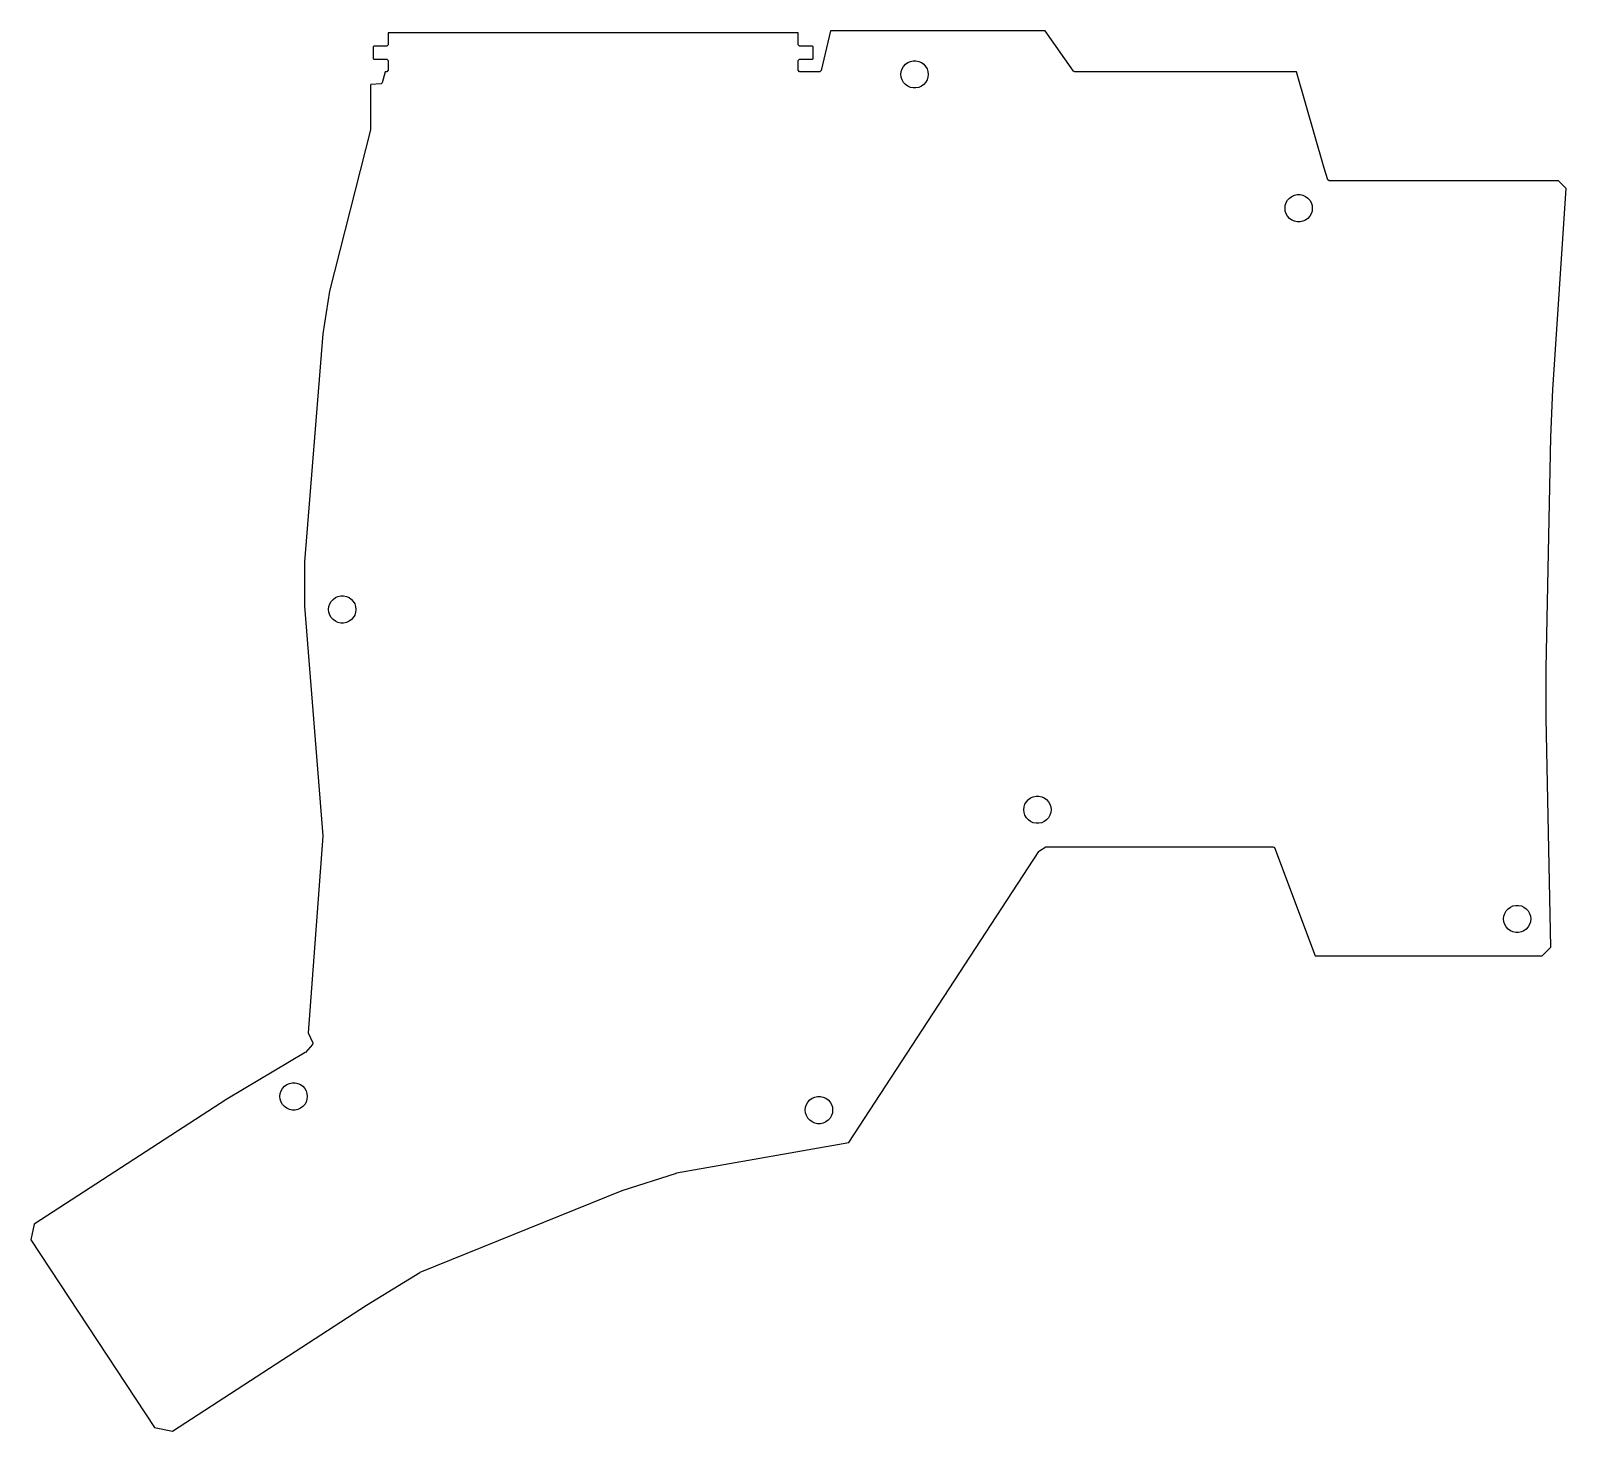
# Model space of a CAD drawing. Header units: metres. Extents: x -82 to 30, y -62 to 41.
import ezdxf

# ---------------------------------------------------------------- set-up
doc = ezdxf.new("R2010")
doc.units = ezdxf.units.M

msp = doc.modelspace()

# ---------------------------------------------------------------- linework, layer by layer
for p, q in [((-23.4879, 40.5257), (-24.1754, 37.6028)), ((-7.75237, 40.5257), (-23.4879, 40.5257)), ((-5.67996, 37.5683), (-7.75237, 40.5257)), ((-56.9336, 39.3864), (-56.975, 39.345)), ((-55.975, 39.3864), (-56.9336, 39.3864)), ((-55.875, 39.4864), (-55.975, 39.3864)), ((-25.859, 40.3822), (-55.875, 40.3822)), ((-55.875, 40.3822), (-55.875, 39.4864)), ((-25.859, 39.4864), (-25.859, 40.3822)), ((-25.759, 39.3864), (-25.859, 39.4864)), ((-24.8004, 39.3864), (-25.759, 39.3864)), ((-24.759, 39.345), (-24.8004, 39.3864)), ((-56.975, 39.345), (-56.975, 38.4778)), ((-56.975, 38.4778), (-56.9336, 38.4364)), ((-56.9336, 38.4364), (-55.975, 38.4364)), ((-55.975, 38.4364), (-55.875, 38.3363)), ((-55.875, 38.3363), (-55.875, 37.6257)), ((-25.859, 38.3363), (-25.759, 38.4364)), ((-25.859, 37.6257), (-25.859, 38.3363)), ((-25.759, 38.4364), (-24.8004, 38.4364)), ((-24.8004, 38.4364), (-24.759, 38.4778)), ((-24.759, 38.4778), (-24.759, 39.345)), ((-17.8268, 38.1928), (-17.6359, 38.2779)), ((-17.6359, 38.2779), (-17.4314, 38.3213)), ((-17.4314, 38.3213), (-17.2223, 38.3213)), ((-17.2223, 38.3213), (-17.0178, 38.2779)), ((-17.0178, 38.2779), (-16.8268, 38.1928)), ((-56.0999, 37.5257), (-56.3045, 36.7162)), ((-55.975, 37.5257), (-56.0999, 37.5257)), ((-55.875, 37.6257), (-55.975, 37.5257)), ((-25.759, 37.5257), (-25.859, 37.6257)), ((-24.2727, 37.5257), (-25.759, 37.5257)), ((-24.1754, 37.6028), (-24.2727, 37.5257)), ((-18.3268, 37.3268), (-18.305, 37.5347)), ((-18.305, 37.1189), (-18.3268, 37.3268)), ((-18.305, 37.5347), (-18.2404, 37.7335)), ((-18.2404, 36.9201), (-18.305, 37.1189)), ((-18.2404, 37.7335), (-18.1359, 37.9146)), ((-18.1359, 37.9146), (-17.996, 38.07)), ((-17.996, 38.07), (-17.8268, 38.1928)), ((-16.8268, 38.1928), (-16.6577, 38.07)), ((-16.6577, 38.07), (-16.5178, 37.9146)), ((-16.5178, 37.9146), (-16.4133, 37.7335)), ((-16.4133, 37.7335), (-16.3487, 37.5347)), ((-16.3487, 37.1189), (-16.4133, 36.9201)), ((-16.3487, 37.5347), (-16.3268, 37.3268)), ((-16.3268, 37.3268), (-16.3487, 37.1189)), ((-5.59807, 37.5257), (-5.67996, 37.5683)), ((10.634, 37.5257), (-5.59807, 37.5257)), ((12.6778, 30.4587), (10.634, 37.5257)), ((-57.1362, 36.576), (-57.175, 36.5337)), ((-57.175, 36.5337), (-57.175, 33.2845)), ((-56.3927, 36.6411), (-57.1362, 36.576)), ((-56.3045, 36.7162), (-56.3927, 36.6411)), ((-18.1359, 36.739), (-18.2404, 36.9201)), ((-17.996, 36.5837), (-18.1359, 36.739)), ((-17.8268, 36.4608), (-17.996, 36.5837)), ((-17.6359, 36.3758), (-17.8268, 36.4608)), ((-17.4314, 36.3323), (-17.6359, 36.3758)), ((-17.2223, 36.3323), (-17.4314, 36.3323)), ((-17.0178, 36.3758), (-17.2223, 36.3323)), ((-16.8268, 36.4608), (-17.0178, 36.3758)), ((-16.6577, 36.5837), (-16.8268, 36.4608)), ((-16.5178, 36.739), (-16.6577, 36.5837)), ((-16.4133, 36.9201), (-16.5178, 36.739)), ((-57.178, 33.26), (-60.1633, 21.4491)), ((-57.175, 33.2845), (-57.178, 33.26)), ((12.929, 29.5977), (12.6778, 30.4587)), ((13.025, 29.5257), (12.929, 29.5977)), ((29.819, 29.5257), (13.025, 29.5257)), ((30.3973, 28.9647), (29.819, 29.5257)), ((9.88644, 27.9335), (9.99097, 28.1146)), ((9.99097, 28.1146), (10.1309, 28.27)), ((10.1309, 28.27), (10.3, 28.3928)), ((10.3, 28.3928), (10.491, 28.4779)), ((10.491, 28.4779), (10.6955, 28.5213)), ((10.6955, 28.5213), (10.9045, 28.5213)), ((10.9045, 28.5213), (11.109, 28.4779)), ((11.109, 28.4779), (11.3, 28.3928)), ((11.3, 28.3928), (11.4691, 28.27)), ((11.4691, 28.27), (11.609, 28.1146)), ((11.609, 28.1146), (11.7135, 27.9335)), ((29.4202, 14.2445), (30.3973, 28.9647)), ((9.79999, 27.5268), (9.82184, 27.7347)), ((9.82184, 27.3189), (9.79999, 27.5268)), ((9.82184, 27.7347), (9.88644, 27.9335)), ((9.88644, 27.1201), (9.82184, 27.3189)), ((9.99097, 26.939), (9.88644, 27.1201)), ((11.7135, 27.1201), (11.609, 26.939)), ((11.7135, 27.9335), (11.7781, 27.7347)), ((11.7781, 27.3189), (11.7135, 27.1201)), ((11.7781, 27.7347), (11.8, 27.5268)), ((11.8, 27.5268), (11.7781, 27.3189)), ((10.1309, 26.7837), (9.99097, 26.939)), ((10.3, 26.6608), (10.1309, 26.7837)), ((10.491, 26.5758), (10.3, 26.6608)), ((10.6955, 26.5323), (10.491, 26.5758)), ((10.9045, 26.5323), (10.6955, 26.5323)), ((11.109, 26.5758), (10.9045, 26.5323)), ((11.3, 26.6608), (11.109, 26.5758)), ((11.4691, 26.7837), (11.3, 26.6608)), ((11.609, 26.939), (11.4691, 26.7837)), ((-60.1633, 21.4491), (-60.6679, 18.335)), ((-60.6679, 18.335), (-61.991, 1.62868)), ((29.2713, 10.7457), (29.4202, 14.2445)), ((28.9195, -6.17068), (29.2713, 10.7457)), ((-61.991, 1.62868), (-61.991, -1.62869)), ((-60.0482, -1.27464), (-59.9083, -1.11928)), ((-59.9083, -1.11928), (-59.7392, -0.9964)), ((-59.7392, -0.9964), (-59.5482, -0.91136)), ((-59.5482, -0.91136), (-59.3437, -0.8679)), ((-59.3437, -0.8679), (-59.1346, -0.8679)), ((-59.1346, -0.8679), (-58.9301, -0.91136)), ((-58.9301, -0.91136), (-58.7392, -0.9964)), ((-58.7392, -0.9964), (-58.57, -1.11928)), ((-58.57, -1.11928), (-58.4301, -1.27464)), ((-61.991, -1.62869), (-60.6597, -18.438)), ((-60.2392, -1.86242), (-60.2173, -1.65451)), ((-60.2173, -2.07033), (-60.2392, -1.86242)), ((-60.2173, -1.65451), (-60.1527, -1.45568)), ((-60.1527, -2.26916), (-60.2173, -2.07033)), ((-60.1527, -1.45568), (-60.0482, -1.27464)), ((-58.4301, -1.27464), (-58.3256, -1.45568)), ((-58.3256, -1.45568), (-58.261, -1.65451)), ((-58.261, -2.07033), (-58.3256, -2.26916)), ((-58.261, -1.65451), (-58.2392, -1.86242)), ((-58.2392, -1.86242), (-58.261, -2.07033)), ((-60.0482, -2.45021), (-60.1527, -2.26916)), ((-59.9083, -2.60557), (-60.0482, -2.45021)), ((-59.7392, -2.72845), (-59.9083, -2.60557)), ((-59.5482, -2.81348), (-59.7392, -2.72845)), ((-59.3437, -2.85694), (-59.5482, -2.81348)), ((-59.1346, -2.85694), (-59.3437, -2.85694)), ((-58.9301, -2.81348), (-59.1346, -2.85694)), ((-58.7392, -2.72845), (-58.9301, -2.81348)), ((-58.57, -2.60557), (-58.7392, -2.72845)), ((-58.4301, -2.45021), (-58.57, -2.60557)), ((-58.3256, -2.26916), (-58.4301, -2.45021)), ((28.9195, -9.8293), (28.9195, -6.17068)), ((29.268, -26.588), (28.9195, -9.8293)), ((-8.99598, -15.7837), (-8.82685, -15.6608)), ((-8.82685, -15.6608), (-8.63587, -15.5758)), ((-8.63587, -15.5758), (-8.43138, -15.5323)), ((-8.43138, -15.5323), (-8.22232, -15.5323)), ((-8.22232, -15.5323), (-8.01783, -15.5758)), ((-8.01783, -15.5758), (-7.82685, -15.6608)), ((-7.82685, -15.6608), (-7.65772, -15.7837)), ((-9.32685, -16.5268), (-9.305, -16.3189)), ((-9.305, -16.7347), (-9.32685, -16.5268)), ((-9.305, -16.3189), (-9.24039, -16.1201)), ((-9.24039, -16.9335), (-9.305, -16.7347)), ((-9.24039, -16.1201), (-9.13587, -15.939)), ((-9.13587, -15.939), (-8.99598, -15.7837)), ((-7.65772, -15.7837), (-7.51783, -15.939)), ((-7.51783, -15.939), (-7.4133, -16.1201)), ((-7.4133, -16.1201), (-7.3487, -16.3189)), ((-7.3487, -16.7347), (-7.4133, -16.9335)), ((-7.3487, -16.3189), (-7.32685, -16.5268)), ((-7.32685, -16.5268), (-7.3487, -16.7347)), ((-9.13587, -17.1146), (-9.24039, -16.9335)), ((-8.99598, -17.27), (-9.13587, -17.1146)), ((-8.82685, -17.3928), (-8.99598, -17.27)), ((-8.63587, -17.4779), (-8.82685, -17.3928)), ((-8.43138, -17.5213), (-8.63587, -17.4779)), ((-8.22232, -17.5213), (-8.43138, -17.5213)), ((-8.01783, -17.4779), (-8.22232, -17.5213)), ((-7.82685, -17.3928), (-8.01783, -17.4779)), ((-7.65772, -17.27), (-7.82685, -17.3928)), ((-7.51783, -17.1146), (-7.65772, -17.27)), ((-7.4133, -16.9335), (-7.51783, -17.1146)), ((-60.6597, -18.4533), (-61.7413, -32.8711)), ((-60.6597, -18.438), (-60.6597, -18.4533)), ((-22.1343, -40.9064), (-8.21983, -19.5769)), ((-8.21983, -19.5769), (-8.18863, -19.5465)), ((-8.18863, -19.5465), (-7.7101, -19.2509)), ((-7.7101, -19.2509), (-7.65755, -19.236)), ((-7.65755, -19.236), (8.93449, -19.236)), ((8.93449, -19.236), (9.02811, -19.3008)), ((9.02811, -19.3008), (12.0085, -27.236)), ((26.3, -23.6608), (26.491, -23.5758)), ((26.491, -23.5758), (26.6955, -23.5323)), ((26.6955, -23.5323), (26.9045, -23.5323)), ((26.9045, -23.5323), (27.109, -23.5758)), ((27.109, -23.5758), (27.3, -23.6608)), ((25.8, -24.5268), (25.8218, -24.3189)), ((25.8218, -24.7347), (25.8, -24.5268)), ((25.8218, -24.3189), (25.8864, -24.1201)), ((25.8864, -24.9335), (25.8218, -24.7347)), ((25.8864, -24.1201), (25.991, -23.939)), ((25.991, -23.939), (26.1309, -23.7837)), ((26.1309, -23.7837), (26.3, -23.6608)), ((27.3, -23.6608), (27.4691, -23.7837)), ((27.4691, -23.7837), (27.609, -23.939)), ((27.609, -23.939), (27.7135, -24.1201)), ((27.7135, -24.1201), (27.7781, -24.3189)), ((27.7781, -24.7347), (27.7135, -24.9335)), ((27.7781, -24.3189), (27.8, -24.5268)), ((27.8, -24.5268), (27.7781, -24.7347)), ((25.991, -25.1146), (25.8864, -24.9335)), ((26.1309, -25.27), (25.991, -25.1146)), ((26.3, -25.3928), (26.1309, -25.27)), ((26.491, -25.4779), (26.3, -25.3928)), ((26.6955, -25.5213), (26.491, -25.4779)), ((26.9045, -25.5213), (26.6955, -25.5213)), ((27.109, -25.4779), (26.9045, -25.5213)), ((27.3, -25.3928), (27.109, -25.4779)), ((27.4691, -25.27), (27.3, -25.3928)), ((27.609, -25.1146), (27.4691, -25.27)), ((27.7135, -24.9335), (27.609, -25.1146)), ((28.6328, -27.236), (29.268, -26.588)), ((12.0085, -27.236), (28.6328, -27.236)), ((-61.4055, -33.7138), (-61.9299, -34.3002)), ((-61.7413, -32.8711), (-61.3899, -33.6039)), ((-61.3899, -33.6039), (-61.4055, -33.7138)), ((-61.9535, -34.3196), (-67.689, -37.717)), ((-61.9299, -34.3002), (-61.9535, -34.3196)), ((-63.7114, -37.1201), (-63.6069, -36.939)), ((-63.6069, -36.939), (-63.467, -36.7837)), ((-63.467, -36.7837), (-63.2979, -36.6608)), ((-63.2979, -36.6608), (-63.1069, -36.5758)), ((-63.1069, -36.5758), (-62.9024, -36.5323)), ((-62.9024, -36.5323), (-62.6933, -36.5323)), ((-62.6933, -36.5323), (-62.4888, -36.5758)), ((-62.4888, -36.5758), (-62.2979, -36.6608)), ((-62.2979, -36.6608), (-62.1287, -36.7837)), ((-62.1287, -36.7837), (-61.9888, -36.939)), ((-61.9888, -36.939), (-61.8843, -37.1201)), ((-67.689, -37.717), (-81.8064, -46.885)), ((-63.7979, -37.5268), (-63.776, -37.3189)), ((-63.776, -37.7347), (-63.7979, -37.5268)), ((-63.776, -37.3189), (-63.7114, -37.1201)), ((-63.7114, -37.9335), (-63.776, -37.7347)), ((-63.6069, -38.1146), (-63.7114, -37.9335)), ((-63.467, -38.27), (-63.6069, -38.1146)), ((-61.9888, -38.1146), (-62.1287, -38.27)), ((-61.8843, -37.9335), (-61.9888, -38.1146)), ((-61.8843, -37.1201), (-61.8197, -37.3189)), ((-61.8197, -37.7347), (-61.8843, -37.9335)), ((-61.8197, -37.3189), (-61.7979, -37.5268)), ((-61.7979, -37.5268), (-61.8197, -37.7347)), ((-25.305, -38.3189), (-25.2404, -38.1201)), ((-25.2404, -38.1201), (-25.1359, -37.939)), ((-25.1359, -37.939), (-24.996, -37.7837)), ((-24.996, -37.7837), (-24.8268, -37.6608)), ((-24.8268, -37.6608), (-24.6359, -37.5758)), ((-24.6359, -37.5758), (-24.4314, -37.5323)), ((-24.4314, -37.5323), (-24.2223, -37.5323)), ((-24.2223, -37.5323), (-24.0178, -37.5758)), ((-24.0178, -37.5758), (-23.8268, -37.6608)), ((-23.8268, -37.6608), (-23.6577, -37.7837)), ((-23.6577, -37.7837), (-23.5178, -37.939)), ((-23.5178, -37.939), (-23.4133, -38.1201)), ((-23.4133, -38.1201), (-23.3487, -38.3189)), ((-63.2979, -38.3928), (-63.467, -38.27)), ((-63.1069, -38.4779), (-63.2979, -38.3928)), ((-62.9024, -38.5213), (-63.1069, -38.4779)), ((-62.6933, -38.5213), (-62.9024, -38.5213)), ((-62.4888, -38.4779), (-62.6933, -38.5213)), ((-62.2979, -38.3928), (-62.4888, -38.4779)), ((-62.1287, -38.27), (-62.2979, -38.3928)), ((-25.3268, -38.5268), (-25.305, -38.3189)), ((-25.305, -38.7347), (-25.3268, -38.5268)), ((-25.2404, -38.9335), (-25.305, -38.7347)), ((-25.1359, -39.1146), (-25.2404, -38.9335)), ((-24.996, -39.27), (-25.1359, -39.1146)), ((-24.8268, -39.3928), (-24.996, -39.27)), ((-23.6577, -39.27), (-23.8268, -39.3928)), ((-23.5178, -39.1146), (-23.6577, -39.27)), ((-23.4133, -38.9335), (-23.5178, -39.1146)), ((-23.3487, -38.7347), (-23.4133, -38.9335)), ((-23.3487, -38.3189), (-23.3268, -38.5268)), ((-23.3268, -38.5268), (-23.3487, -38.7347)), ((-24.6359, -39.4779), (-24.8268, -39.3928)), ((-24.4314, -39.5213), (-24.6359, -39.4779)), ((-24.2223, -39.5213), (-24.4314, -39.5213)), ((-24.0178, -39.4779), (-24.2223, -39.5213)), ((-23.8268, -39.3928), (-24.0178, -39.4779)), ((-34.7582, -43.1323), (-22.1343, -40.9064)), ((-38.7328, -44.4237), (-34.7717, -43.1357)), ((-34.7717, -43.1357), (-34.7582, -43.1323)), ((-53.5411, -50.4064), (-38.7393, -44.426)), ((-38.7393, -44.426), (-38.7328, -44.4237)), ((-81.8064, -46.885), (-82.0503, -48.0289)), ((-82.0503, -48.0289), (-72.9737, -61.7831)), ((-57.466, -52.8241), (-53.5561, -50.4139)), ((-53.5561, -50.4139), (-53.5411, -50.4064)), ((-71.6714, -62.0493), (-57.466, -52.8241)), ((-72.9737, -61.7831), (-71.6714, -62.0493))]:
    msp.add_line(p, q)

doc.saveas('drawing.dxf')
